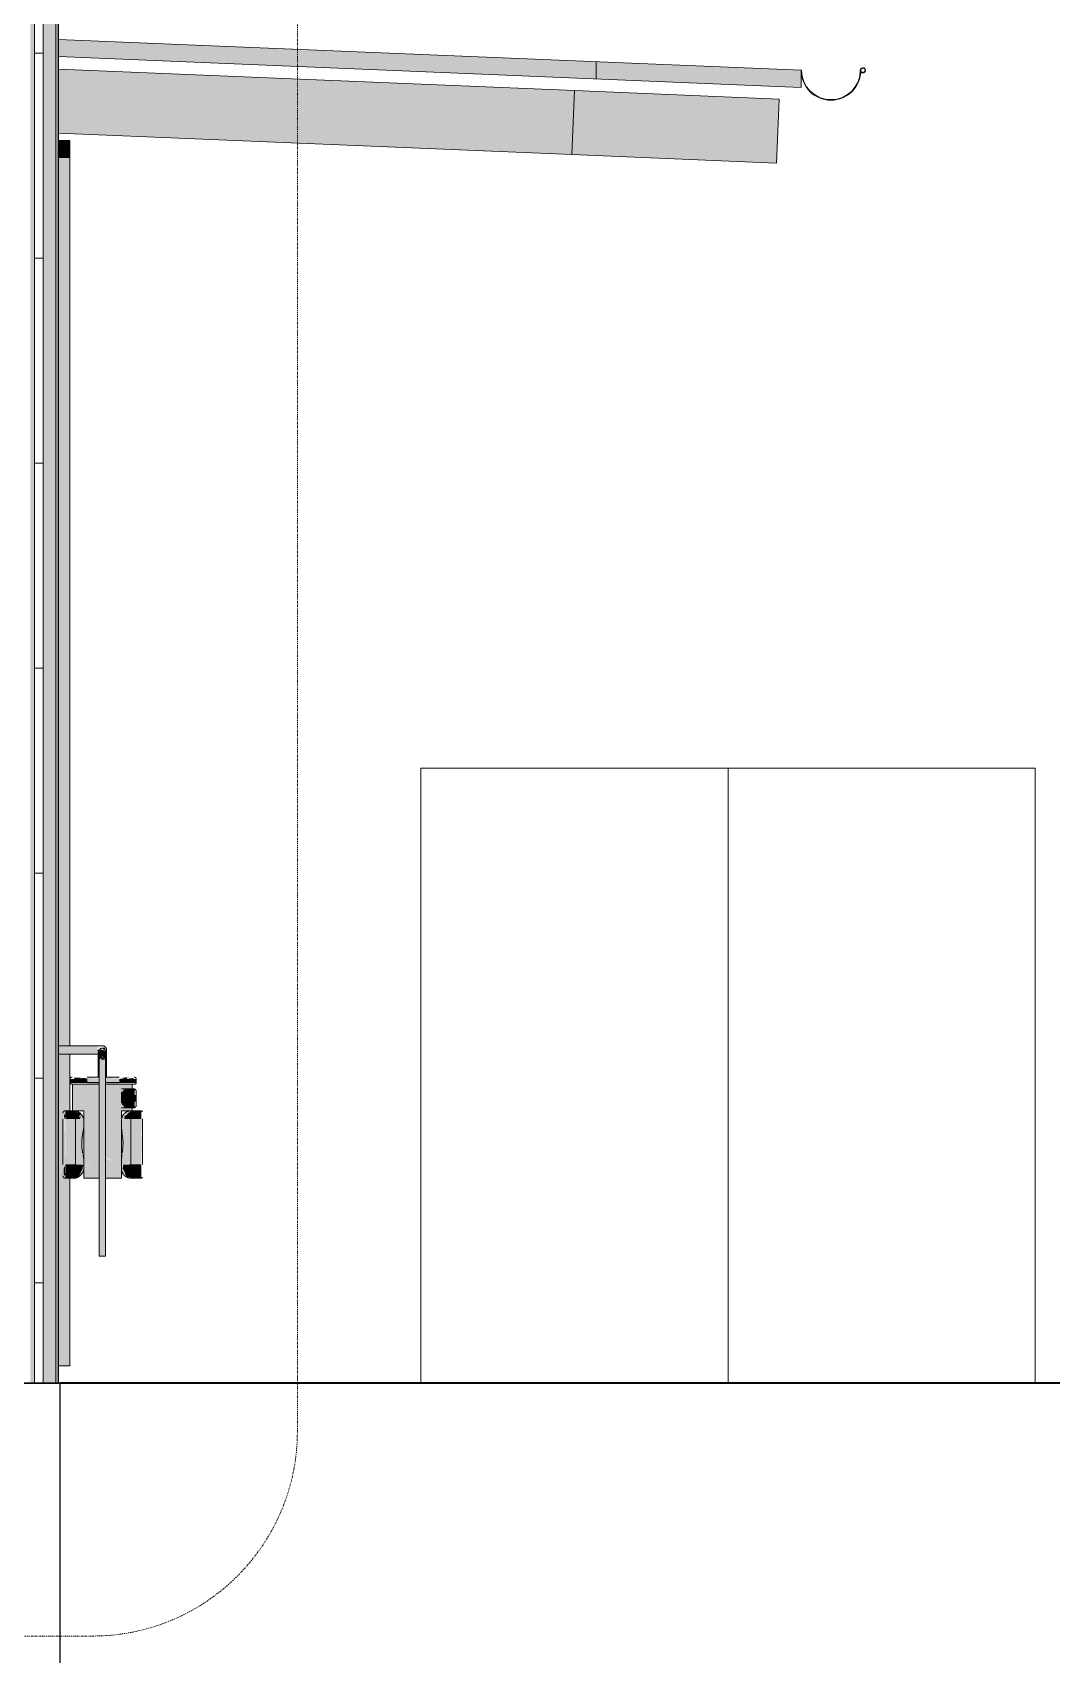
# Model space of a CAD drawing. Header units: inches. Extents: x -55396 to -733, y -290 to 853.
# Drawn here: x -18856 to -18736.6, y -31.8 to 158.2 of the extents above; entities that cross this region are included whole.
import ezdxf

# ---------------------------------------------------------------- set-up
doc = ezdxf.new("R2010")
doc.units = ezdxf.units.IN
doc.header["$MEASUREMENT"] = 0
for name, pattern in [('Dash Dot 3_16_', [0.3125, 0.1875, -0.0625, 0, -0.0625]), ('Grid Line 1_2_', [0.875, 0.5, -0.125, 0.125, -0.125]), ('Grid Line 1_2__2_', [0.875, 0.5, -0.125, 0.125, -0.125])]:
    doc.linetypes.add(name, pattern=pattern)
for name, color, linetype, lineweight in [('A-ANNO-SYMB', 150, 'Continuous', 9), ('A-FLOR-LEVL', 51, 'Continuous', 9), ('A-GLAZ-CWMG', 51, 'Continuous', 9), ('A-ROOF', 132, 'Continuous', 9), ('A-ROOF-OTLN', 132, 'Continuous', 9), ('A-WALL', 113, 'Continuous', 9), ('A-WALL-PATT', 111, 'Continuous', 25), ('C-TOPO', 7, 'Continuous', 9), ('E-ELEC-EQPM', 71, 'Continuous', 9), ('L-SITE-WALL', 31, 'Continuous', 9), ('P-SANR-FIXT', 6, 'Continuous', 9), ('S-BEAM', 12, 'Continuous', 9)]:
    doc.layers.add(name, color=color, linetype=linetype, lineweight=lineweight)

# ---------------------------------------------------------------- blocks, each defined once
blk = doc.blocks.new('Locker Rooms and Restrooms_rvt-2-Section 7')
at = {"layer": 'A-FLOR-LEVL', "linetype": 'Grid Line 1_2__2_'}
blk.add_line((20361.6, 0), (23227.37, 0), dxfattribs=at)
blk = doc.blocks.new('Struct_Xcel_Sports Complex_rvt-2-Section 7')
at = {"layer": 'L-SITE-WALL', "color": 130, "lineweight": 25}
for p, q in [((22798.8, 0), (22790.8, 0)), ((22798.8, -36), (22798.8, 0))]:
    blk.add_line(p, q, dxfattribs=at)
blk = doc.blocks.new('Transformer-Dry-Type-Siemens - 6x6x6-1004770-Section 7')
at = {"layer": 'E-ELEC-EQPM'}
for p, q in [((22913.05, 72), (22877.05, 72)), ((22913.05, 72), (22877.05, 72)), ((22913.05, 0), (22913.05, 72)), ((22913.05, 0), (22913.05, 72))]:
    blk.add_line(p, q, dxfattribs=at)
blk = doc.blocks.new('Transformer-Dry-Type-Siemens - 6x3x6-1005805-Section 7')
at = {"layer": 'E-ELEC-EQPM'}
for p, q in [((22841.05, 72), (22841.05, 0)), ((22877.05, 72), (22841.05, 72)), ((22877.05, 72), (22841.05, 72)), ((22841.05, 72), (22841.05, 0)), ((22877.05, 0), (22877.05, 72)), ((22877.05, 0), (22877.05, 72))]:
    blk.add_line(p, q, dxfattribs=at)
blk = doc.blocks.new('Dimension Lumber - 5_5 x 7_5 Glulam-1166127-Section 7')
at = {"layer": 'S-BEAM'}
blk.add_hatch(color=256, dxfattribs=at).paths.add_polyline_path([(22882.73, 142.86), (22883.04, 150.35), (22859.05, 151.35), (22858.74, 143.86), (22879.06, 143.01)], flags=0)
for p, q in [((22859.05, 151.35), (22883.04, 150.35)), ((22883.04, 150.35), (22882.73, 142.86)), ((22882.73, 142.86), (22858.74, 143.86))]:
    blk.add_line(p, q, dxfattribs=at)
blk = doc.blocks.new('Dimension Lumber - 5_5 x 7_5 Glulam-1170176-Section 7')
at = {"layer": 'S-BEAM'}
blk.add_hatch(color=256, dxfattribs=at).paths.add_polyline_path([(22858.74, 143.86), (22859.05, 151.35), (22798.62, 153.87), (22798.62, 146.36), (22801.6, 146.24)], flags=0)
for p, q in [((22798.62, 153.87), (22859.05, 151.35)), ((22859.05, 151.35), (22858.74, 143.86)), ((22858.74, 143.86), (22798.62, 146.36))]:
    blk.add_line(p, q, dxfattribs=at)
blk = doc.blocks.new('Rectangular Mullion - Exterior 2_ x 4_5_-1354578-Section 7')
at = {"layer": 'A-GLAZ-CWMG'}
blk.add_hatch(color=256, dxfattribs=at).paths.add_polyline_path([(22799.93, 143.5), (22799.93, 145.5), (22798.62, 145.5), (22798.62, 143.5)], flags=0)
for p, q in [((22799.93, 145.5), (22798.62, 145.5)), ((22799.93, 143.5), (22799.93, 145.5)), ((22798.62, 143.5), (22799.93, 143.5))]:
    blk.add_line(p, q, dxfattribs=at)
blk = doc.blocks.new('Rectangular Mullion - Exterior 2_ x 4_5_-1142379-Section 7')
at = {"layer": 'A-GLAZ-CWMG'}
h = blk.add_hatch(color=256, dxfattribs=at)
h.paths.add_polyline_path([(22799.27, 30.94), (22799.4, 30.94), (22799.33, 31.06), (22799.27, 30.94)], flags=0)
h.paths.add_polyline_path([(22799.93, 2), (22799.93, 24), (22799.4, 24.04), (22799.4, 24.35), (22799.25, 24.38), (22799.24, 24.64), (22799.24, 24.95), (22799.27, 25.38), (22799.25, 25.59), (22799.13, 25.6), (22799.21, 30.94), (22799.27, 30.94), (22799.28, 31.41), (22799.33, 31.48), (22799.4, 31.5), (22799.4, 31.88), (22799.93, 31.88), (22799.93, 38.5), (22798.62, 38.5), (22798.62, 2)], flags=0)
h.paths.add_polyline_path([(22798.62, 39.5), (22799.93, 39.5), (22799.93, 97), (22798.62, 97), (22798.62, 47.13)], flags=0)
for p, q in [((22799.93, 97), (22799.93, 39.48)), ((22799.93, 38.52), (22799.93, 31.85)), ((22799.93, 24), (22799.93, 2)), ((22799.93, 2), (22798.62, 2))]:
    blk.add_line(p, q, dxfattribs=at)
blk = doc.blocks.new('Rectangular Mullion - Exterior 2_ x 4_5_-1142380-Section 7')
at = {"layer": 'A-GLAZ-CWMG'}
blk.add_hatch(color=256, dxfattribs=at).paths.add_polyline_path([(22799.93, 97), (22799.93, 143.5), (22798.62, 143.5), (22798.62, 97)], flags=0)
for p, q in [((22798.62, 143.5), (22799.93, 143.5)), ((22799.93, 143.5), (22799.93, 97))]:
    blk.add_line(p, q, dxfattribs=at)
blk = doc.blocks.new('gas_meter-250_cfh_2214 - gas_meter-250_cfh_2214-1353211-Section 7')
at = {"layer": 'P-SANR-FIXT'}
for points in [[(22801.6, 38.5), (22803.13, 38.58), (22803.13, 39.5), (22798.62, 39.43), (22798.62, 38.5)], [(22803.26, 35.86), (22803.37, 35.86), (22803.31, 38.25), (22803.24, 38.25), (22803.24, 35.86)], [(22803.38, 38.65), (22803.39, 38.67), (22803.48, 38.94), (22803.39, 38.79), (22803.38, 38.67)], [(22804.12, 35.86), (22804.24, 35.86), (22804.17, 38.25), (22804.08, 38.24), (22804.12, 36.5)], [(22803.74, 14.86), (22803.74, 37.86), (22803.37, 37.86), (22803.42, 14.86), (22803.64, 14.86)], [(22803.74, 14.86), (22804.12, 14.86), (22804.07, 37.86), (22803.74, 37.86), (22803.74, 17.84)], [(22801.45, 35.18), (22801.97, 35.18), (22801.97, 35.6), (22800.04, 35.6), (22800.04, 35.18), (22801.21, 35.18)], [(22801.97, 35.6), (22801.97, 35.66), (22801.54, 35.73), (22801.21, 35.68), (22801.17, 35.76), (22800.45, 35.76), (22800.39, 35.68), (22800.56, 35.6), (22801.6, 35.6)], [(22807.65, 35.18), (22807.65, 35.6), (22805.72, 35.6), (22805.72, 35.18), (22807.45, 35.18)], [(22807.49, 33.72), (22807.49, 34.47), (22806.35, 34.39), (22806.16, 34.22), (22806, 33.94), (22806, 33.72), (22806.44, 33.72)], [(22806.53, 35.11), (22806.72, 35.18), (22806.44, 35.13)], [(22806.44, 32.97), (22807.49, 32.97), (22807.49, 33.72), (22806, 33.72), (22806, 32.97)], [(22806.63, 32.22), (22807.49, 32.25), (22807.49, 32.97), (22806, 32.97), (22806.06, 32.6), (22806.32, 32.32), (22806.61, 32.22)], [(22807.72, 32.97), (22807.72, 33.72), (22807.49, 33.72), (22807.49, 32.97), (22807.62, 32.97)], [(22799.13, 25.58), (22799.33, 25.59), (22799.4, 25.6), (22799.33, 30.94), (22799.13, 30.92), (22799.13, 27.6)], [(22799.27, 30.94), (22799.4, 31.19), (22799.4, 31.41), (22799.31, 31.5), (22799.23, 31.23), (22799.27, 30.94)], [(22800.58, 30.94), (22800.58, 31.88), (22799.4, 31.85), (22799.4, 30.94)], [(22799.4, 25.6), (22800.58, 25.6), (22800.58, 30.94), (22799.4, 30.94), (22799.4, 27.6)], [(22806.37, 30.92), (22807.08, 30.94), (22807.08, 31.75), (22806.8, 31.66), (22806.65, 31.46), (22806.23, 31.14), (22806.44, 31.17), (22806.27, 31.06)], [(22808.31, 30.94), (22808.31, 31.88), (22807.08, 31.85), (22807.08, 30.94)], [(22807.08, 25.6), (22808.31, 25.6), (22808.31, 30.94), (22807.08, 30.94), (22807.08, 27.6)], [(22808.42, 25.59), (22808.34, 30.94), (22808.31, 30.94), (22808.39, 25.59), (22808.41, 25.59)], [(22799.27, 24.29), (22799.4, 24.35), (22799.33, 25.59), (22799.22, 25.1), (22799.21, 24.53)], [(22799.4, 24), (22800.58, 24.04), (22800.58, 25.6), (22799.4, 25.6), (22799.4, 24.04)], [(22800.58, 24.04), (22801, 24.25), (22801.24, 24.66), (22801.26, 24.81), (22801.39, 24.9), (22801.46, 25.29), (22801.45, 25.33), (22801.56, 25.41), (22801.46, 25.55), (22800.58, 25.6), (22800.58, 24.16)], [(22806.89, 24.11), (22807.08, 24.16), (22807.08, 25.6), (22806.19, 25.57), (22806.1, 25.06), (22806.29, 24.87), (22806.47, 24.3), (22806.7, 24.12)], [(22808.31, 24), (22808.31, 25.6), (22807.08, 25.6), (22807.08, 24)]]:
    blk.add_hatch(color=256, dxfattribs=at).paths.add_polyline_path(points, flags=0)
h = blk.add_hatch(color=256, dxfattribs=at)
h.paths.add_polyline_path([(22803.3, 38.51), (22803.21, 38.54), (22803.24, 38.51)], flags=0)
h.paths.add_polyline_path([(22803.23, 38.81), (22803.2, 39.13), (22803.13, 39)], flags=0)
h.paths.add_polyline_path([(22803.31, 38.59), (22803.26, 38.75), (22803.2, 38.75), (22803.19, 38.63), (22803.24, 38.61)], flags=0)
h.paths.add_polyline_path([(22803.38, 39.42), (22803.46, 39.5), (22803.21, 39.46)], flags=0)
h.paths.add_polyline_path([(22803.23, 39.19), (22803.27, 39.39), (22803.17, 39.28)], flags=0)
h = blk.add_hatch(color=256, dxfattribs=at)
h.paths.add_polyline_path([(22803.39, 38.25), (22803.42, 38.37), (22803.39, 38.28)], flags=0)
h.paths.add_polyline_path([(22803.24, 38.25), (22803.38, 38.61), (22803.31, 38.56), (22803.26, 38.33)], flags=0)
h.paths.add_polyline_path([(22803.62, 38.99), (22803.74, 39.13), (22803.69, 39.1), (22803.54, 38.99)], flags=0)
h.paths.add_polyline_path([(22803.46, 39), (22803.74, 39.22), (22803.48, 39.25), (22803.45, 39.09)], flags=0)
h = blk.add_hatch(color=256, dxfattribs=at)
h.paths.add_polyline_path([(22803.38, 37.86), (22803.48, 37.94), (22803.38, 37.86)], flags=0)
h.paths.add_polyline_path([(22803.65, 37.86), (22803.74, 37.86), (22803.74, 38.07), (22803.56, 37.86), (22803.64, 37.86)], flags=0)
h = blk.add_hatch(color=256, dxfattribs=at)
h.paths.add_polyline_path([(22803.74, 38.28), (22803.74, 39.05), (22803.47, 38.92), (22803.41, 38.54), (22803.43, 38.49), (22803.42, 37.9), (22803.64, 38.17)], flags=0)
h.paths.add_polyline_path([(22803.42, 37.86), (22803.74, 38.07), (22803.71, 38.24), (22803.48, 37.93)], flags=0)
h = blk.add_hatch(color=256, dxfattribs=at)
h.paths.add_polyline_path([(22804.24, 38.25), (22804.1, 38.53), (22804.17, 38.35), (22804.22, 38.27)], flags=0)
h.paths.add_polyline_path([(22803.74, 39.14), (22803.74, 39.05), (22803.78, 39.11)], flags=0)
h.paths.add_polyline_path([(22804.22, 38.82), (22804.02, 39.29), (22803.74, 39.29), (22803.82, 39.1), (22804.17, 38.88)], flags=0)
h = blk.add_hatch(color=256, dxfattribs=at)
h.paths.add_polyline_path([(22804.07, 37.86), (22803.74, 38.24), (22803.74, 38.07), (22804.01, 37.89)], flags=0)
h.paths.add_polyline_path([(22804.1, 37.86), (22804.05, 38.89), (22803.74, 39.05), (22803.74, 38.28), (22804.07, 37.9)], flags=0)
h = blk.add_hatch(color=256, dxfattribs=at)
h.paths.add_polyline_path([(22804.07, 37.86), (22804.07, 37.9), (22804.01, 37.93)], flags=0)
h.paths.add_polyline_path([(22804.07, 37.86), (22803.74, 38.07), (22803.75, 37.86), (22804.01, 37.86)], flags=0)
h = blk.add_hatch(color=256, dxfattribs=at)
h.paths.add_polyline_path([(22803.87, 38.11), (22803.82, 38.18), (22803.86, 38.13)], flags=0)
h.paths.add_polyline_path([(22804.06, 38.37), (22804.05, 38.53), (22804.05, 38.45), (22804.06, 38.4)], flags=0)
h.paths.add_polyline_path([(22804.1, 38.65), (22804.05, 38.99), (22804.04, 38.9), (22804.07, 38.79), (22804.1, 38.65)], flags=0)
h = blk.add_hatch(color=256, dxfattribs=at)
h.paths.add_polyline_path([(22801.99, 24), (22803.37, 24), (22803.37, 26.42), (22802.78, 26.15), (22801.53, 25.24), (22800.83, 24.16), (22801.24, 24.4), (22801.54, 24.93), (22801.56, 24.98), (22801.6, 24)], flags=0)
h.paths.add_polyline_path([(22800.58, 31.88), (22801.56, 31.88), (22801.56, 30.91), (22801.21, 31.51), (22800.68, 31.85)], flags=0)
h.paths.add_polyline_path([(22801.21, 31.22), (22801.01, 31.28), (22801.01, 31.16), (22801.1, 31.19)], flags=0)
h.paths.add_polyline_path([(22803.37, 29.27), (22803.37, 35), (22800.24, 35), (22800.26, 31.88), (22800.7, 31.79), (22801.1, 31.55), (22800.98, 31.55), (22801.1, 31.43), (22801.21, 31.05), (22801.21, 30.92), (22801.56, 30.88), (22801.62, 30.32), (22802.54, 29.64), (22802.9, 29.39), (22803.34, 29.28)], flags=0)
h = blk.add_hatch(color=256, dxfattribs=at)
h.paths.add_polyline_path([(22801.97, 35.6), (22803.37, 35.68), (22803.37, 35.82), (22801.97, 35.76), (22801.97, 35.66)], flags=0)
h.paths.add_polyline_path([(22804.12, 35.6), (22805.72, 35.66), (22805.72, 35.82), (22804.12, 35.74), (22804.12, 35.63)], flags=0)
h = blk.add_hatch(color=256, dxfattribs=at)
h.paths.add_polyline_path([(22803.37, 35.18), (22803.37, 35.6), (22801.97, 35.6), (22801.97, 35.18)], flags=0)
h.paths.add_polyline_path([(22805.72, 35.18), (22805.72, 35.6), (22804.12, 35.6), (22804.12, 35.18)], flags=0)
h = blk.add_hatch(color=256, dxfattribs=at)
h.paths.add_polyline_path([(22803.37, 35), (22803.37, 35.18), (22801.97, 35.12), (22801.97, 35)], flags=0)
h.paths.add_polyline_path([(22805.72, 35), (22805.72, 35.18), (22804.12, 35.1), (22804.12, 35)], flags=0)
h = blk.add_hatch(color=256, dxfattribs=at)
h.paths.add_polyline_path([(22806, 24), (22806, 24.94), (22806.27, 24.37), (22806.55, 24.14), (22807.08, 24), (22807.08, 24.16), (22806.7, 24.12), (22806.47, 24.3), (22806.32, 24.8), (22806.27, 24.89), (22805.21, 25.85), (22804.12, 26.36), (22804.12, 24), (22805.49, 24)], flags=0)
h.paths.add_polyline_path([(22807.08, 31.88), (22806.64, 31.78), (22806.23, 31.46), (22806.07, 31.16), (22806, 30.94), (22806, 31.88), (22806.96, 31.88)], flags=0)
h.paths.add_polyline_path([(22804.12, 29.27), (22804.6, 29.4), (22806, 30.46), (22806.07, 30.9), (22806.36, 30.93), (22806.27, 31.06), (22806.25, 31.15), (22806.28, 31.19), (22806.96, 31.71), (22807.08, 31.85), (22807.12, 31.88), (22807.24, 31.88), (22807.24, 32.22), (22806.43, 32.27), (22806.14, 32.49), (22806, 32.78), (22806.04, 34.1), (22806.49, 34.45), (22807.11, 34.47), (22807.24, 34.47), (22807.24, 35), (22804.12, 35), (22804.12, 29.32)], flags=0)
h = blk.add_hatch(color=256, dxfattribs=at)
h.paths.add_polyline_path([(22807.13, 35.6), (22807.45, 35.6), (22807.31, 35.71), (22806.93, 35.68), (22806.72, 35.6)], flags=0)
h.paths.add_polyline_path([(22806.35, 35.77), (22806.18, 35.83), (22805.98, 35.8)], flags=0)
h.paths.add_polyline_path([(22806.72, 35.6), (22806.6, 35.7), (22806.91, 35.76), (22806.44, 35.79), (22806.35, 35.77), (22806.26, 35.69), (22805.72, 35.6), (22806.44, 35.6)], flags=0)
h = blk.add_hatch(color=256, dxfattribs=at)
h.paths.add_polyline_path([(22801.21, 31.22), (22800.99, 31.19), (22801.01, 31.28), (22801.01, 31.36), (22801.12, 31.28)], flags=0)
h.paths.add_polyline_path([(22801.1, 30.93), (22801.21, 31.05), (22801.17, 31.28), (22801.1, 31.43), (22801.21, 31.44), (22800.98, 31.67), (22800.58, 31.75), (22800.58, 30.94), (22800.85, 30.94)], flags=0)
h = blk.add_hatch(color=256, dxfattribs=at)
h.paths.add_polyline_path([(22801.56, 25.53), (22801.48, 26.71), (22801.46, 27), (22801.55, 29.8), (22801.56, 30.1), (22801.56, 30.88), (22800.85, 30.94), (22800.58, 30.94), (22800.58, 25.6), (22801.46, 25.55)], flags=0)
h.paths.add_polyline_path([(22801.45, 26.91), (22801.33, 28.1), (22801.4, 28.95), (22801.44, 28.9), (22801.45, 26.92)], flags=0)
h = blk.add_hatch(color=256, dxfattribs=at)
h.paths.add_polyline_path([(22801.56, 27.83), (22803.37, 27.83), (22803.34, 29.28), (22802.83, 29.44), (22801.56, 30.37), (22801.56, 28.55)], flags=0)
h.paths.add_polyline_path([(22804.12, 27.83), (22806, 27.83), (22805.97, 30.43), (22805.14, 29.81), (22804.55, 29.39), (22804.12, 29.2), (22804.12, 28.23)], flags=0)
h.paths.add_polyline_path([(22806.16, 27.83), (22806.17, 27.84), (22806.16, 28.32)], flags=0)
h.paths.add_polyline_path([(22801.34, 27.83), (22801.42, 29.03), (22801.33, 28.07), (22801.33, 27.83)], flags=0)
h = blk.add_hatch(color=256, dxfattribs=at)
h.paths.add_polyline_path([(22806, 25.54), (22806.58, 25.59), (22807.08, 25.6), (22807.08, 30.94), (22806, 30.88), (22806, 26.21)], flags=0)
h.paths.add_polyline_path([(22806.08, 26.99), (22806.17, 28.35), (22806.15, 27.55), (22806.09, 27.03)], flags=0)
h = blk.add_hatch(color=256, dxfattribs=at)
h.paths.add_polyline_path([(22801.56, 26.21), (22801.48, 29.38), (22801.47, 28.9), (22801.55, 26.29)], flags=0)
h.paths.add_polyline_path([(22801.44, 26.93), (22801.36, 28.59), (22801.34, 27.83), (22801.39, 27.27)], flags=0)
h = blk.add_hatch(color=256, dxfattribs=at)
h.paths.add_polyline_path([(22806, 26.29), (22806.07, 27.6), (22806, 27)], flags=0)
h.paths.add_polyline_path([(22806.08, 26.99), (22806.13, 27.6), (22806.12, 28.86), (22806.08, 29.13), (22806.08, 27.6)], flags=0)
h = blk.add_hatch(color=256, dxfattribs=at)
h.paths.add_polyline_path([(22806.11, 25.11), (22806.07, 25.55), (22806, 25.57), (22806, 27.83), (22804.12, 27.83), (22804.12, 26.41), (22804.65, 26.2), (22806.1, 25.12)], flags=0)
h.paths.add_polyline_path([(22801.39, 25.29), (22801.6, 25.32), (22802.48, 25.96), (22803.13, 26.35), (22803.37, 26.43), (22803.37, 27.83), (22801.56, 27.83), (22801.56, 25.53), (22801.47, 25.53), (22801.56, 25.41), (22801.39, 25.29)], flags=0)
for p, q in [((22803.13, 39.5), (22798.62, 39.5)), ((22798.62, 38.5), (22803.13, 38.5)), ((22803.24, 38.25), (22803.24, 35.86)), ((22803.47, 39), (22803.25, 39)), ((22803.37, 38.11), (22803.37, 37.86)), ((22803.74, 38.09), (22803.74, 37.86)), ((22804.12, 37.86), (22804.12, 38.11)), ((22804.24, 35.86), (22804.24, 38.25)), ((22803.37, 37.86), (22803.37, 14.86)), ((22804.12, 14.86), (22804.12, 37.86)), ((22799.97, 35.6), (22799.97, 35.18)), ((22800.04, 35.18), (22799.97, 35.18)), ((22799.97, 35.18), (22801.97, 35.18)), ((22801.97, 35), (22800.13, 35)), ((22800.13, 35), (22800.19, 35)), ((22800.24, 35), (22800.24, 31.88)), ((22800.24, 35), (22801.97, 35)), ((22803.38, 35.83), (22801.97, 35.83)), ((22801.97, 35.18), (22803.38, 35.18)), ((22803.38, 35), (22801.97, 35)), ((22803.39, 35.86), (22803.24, 35.86)), ((22804.24, 35.86), (22804.09, 35.86)), ((22805.72, 35.83), (22804.1, 35.83)), ((22804.1, 35.18), (22805.72, 35.18)), ((22805.72, 35), (22804.1, 35)), ((22805.72, 35.18), (22807.72, 35.18)), ((22807.56, 35), (22805.72, 35)), ((22805.74, 35), (22807.24, 35)), ((22807.49, 34.47), (22806, 34.47)), ((22807.24, 34.47), (22807.24, 35)), ((22807.31, 35), (22807.56, 35)), ((22807.49, 33.72), (22807.49, 34.47)), ((22807.72, 35.18), (22807.65, 35.18)), ((22807.72, 35.18), (22807.72, 35.6)), ((22807.72, 34.24), (22807.72, 33.72)), ((22807.72, 33.72), (22807.72, 34.24)), ((22806, 33.72), (22806, 34.1)), ((22806, 32.97), (22806, 33.72)), ((22806, 32.78), (22806, 32.97)), ((22807.49, 32.97), (22807.49, 33.72)), ((22807.49, 32.22), (22807.49, 32.97)), ((22807.72, 33.72), (22807.72, 32.97)), ((22807.72, 32.97), (22807.72, 32.45)), ((22807.72, 32.45), (22807.72, 32.97)), ((22799.13, 30.92), (22799.13, 25.58)), ((22800.58, 31.88), (22799.4, 31.88)), ((22800.58, 30.94), (22800.58, 31.88)), ((22800.58, 31.88), (22801.56, 31.88)), ((22800.58, 25.6), (22800.58, 30.94)), ((22801.56, 31.88), (22801.56, 30.9)), ((22801.56, 30.9), (22801.56, 30.9)), ((22801.56, 30.89), (22801.56, 30.88)), ((22801.56, 30.88), (22801.56, 29.87)), ((22806, 32.22), (22807.49, 32.22)), ((22806, 30.94), (22806, 31.88)), ((22806, 31.88), (22807.08, 31.88)), ((22806, 30.88), (22806, 30.94)), ((22806, 29.8), (22806, 30.88)), ((22808.31, 31.88), (22807.08, 31.88)), ((22807.08, 31.88), (22807.08, 30.94)), ((22807.08, 30.94), (22807.08, 25.6)), ((22807.24, 31.87), (22807.24, 32.22)), ((22808.43, 25.59), (22808.43, 30.93)), ((22801.56, 29.87), (22801.56, 27.83)), ((22806, 27.83), (22806, 29.8)), ((22801.56, 27.83), (22801.56, 26.21)), ((22806, 26.29), (22806, 27.83)), ((22800.58, 24), (22800.58, 25.6)), ((22801.56, 26.21), (22801.56, 25.53)), ((22801.56, 25.53), (22801.56, 24.98)), ((22801.56, 24.98), (22801.56, 24)), ((22806, 25.54), (22806, 26.29)), ((22806, 24.94), (22806, 25.54)), ((22806, 24), (22806, 24.94)), ((22807.08, 25.6), (22807.08, 24)), ((22799.4, 24), (22800.58, 24)), ((22800.77, 24.08), (22800.81, 24.08)), ((22803.39, 24), (22801.56, 24)), ((22806, 24), (22804.11, 24)), ((22806.67, 24.08), (22806.81, 24.08)), ((22807.08, 24), (22808.31, 24)), ((22803.74, 14.86), (22803.37, 14.86)), ((22804.12, 14.86), (22803.74, 14.86))]:
    blk.add_line(p, q, dxfattribs=at)
at = {"layer": 'P-SANR-FIXT', "flags": 128}
for points in [[(22803.13, 39.5), (22803.15, 39.5), (22803.18, 39.5), (22803.2, 39.5), (22803.23, 39.5), (22803.25, 39.5), (22803.27, 39.5), (22803.3, 39.5), (22803.32, 39.5), (22803.34, 39.5), (22803.37, 39.5), (22803.39, 39.5), (22803.41, 39.5), (22803.43, 39.5), (22803.45, 39.5), (22803.47, 39.5), (22803.49, 39.5), (22803.51, 39.5), (22803.53, 39.5), (22803.55, 39.5), (22803.57, 39.5), (22803.58, 39.5), (22803.6, 39.5), (22803.62, 39.5), (22803.63, 39.5), (22803.64, 39.5), (22803.66, 39.5), (22803.67, 39.5), (22803.68, 39.5), (22803.69, 39.5), (22803.7, 39.5), (22803.71, 39.5), (22803.71, 39.5), (22803.72, 39.5), (22803.73, 39.5), (22803.73, 39.5), (22803.74, 39.5), (22803.74, 39.5), (22803.74, 39.5), (22803.74, 39.5)], [(22803.28, 38.5), (22803.26, 38.5), (22803.23, 38.5), (22803.21, 38.5), (22803.18, 38.5), (22803.16, 38.5), (22803.14, 38.5), (22803.13, 38.5)], [(22803.24, 39), (22803.24, 39), (22803.24, 39), (22803.24, 38.99), (22803.24, 38.99), (22803.24, 38.99), (22803.24, 38.98), (22803.24, 38.97), (22803.24, 38.96), (22803.24, 38.95), (22803.24, 38.94), (22803.24, 38.93), (22803.24, 38.92), (22803.24, 38.9), (22803.24, 38.89), (22803.24, 38.87), (22803.24, 38.85), (22803.24, 38.83), (22803.24, 38.81), (22803.24, 38.79), (22803.24, 38.77), (22803.24, 38.75), (22803.24, 38.73), (22803.24, 38.7), (22803.24, 38.68), (22803.24, 38.66), (22803.24, 38.63), (22803.24, 38.6), (22803.24, 38.58), (22803.24, 38.55), (22803.24, 38.52), (22803.24, 38.49), (22803.24, 38.47), (22803.24, 38.44), (22803.24, 38.41), (22803.24, 38.38), (22803.24, 38.35), (22803.24, 38.32), (22803.24, 38.29), (22803.24, 38.26), (22803.24, 38.25)], [(22803.37, 38.86), (22803.37, 38.87), (22803.37, 38.89), (22803.37, 38.9), (22803.37, 38.91), (22803.37, 38.93), (22803.38, 38.94), (22803.38, 38.96), (22803.38, 38.97), (22803.39, 38.99), (22803.39, 39), (22803.4, 39.01), (22803.41, 39.03), (22803.41, 39.04), (22803.42, 39.05), (22803.43, 39.07), (22803.44, 39.08), (22803.45, 39.09), (22803.46, 39.1), (22803.47, 39.11), (22803.48, 39.12), (22803.49, 39.13), (22803.5, 39.14), (22803.51, 39.15), (22803.53, 39.16), (22803.54, 39.17), (22803.55, 39.18), (22803.56, 39.19), (22803.58, 39.19), (22803.59, 39.2), (22803.6, 39.2), (22803.62, 39.21), (22803.63, 39.21), (22803.65, 39.22), (22803.66, 39.22), (22803.68, 39.22), (22803.69, 39.23), (22803.71, 39.23), (22803.72, 39.23), (22803.74, 39.23), (22803.74, 39.23)], [(22803.37, 38.11), (22803.37, 38.14), (22803.37, 38.17), (22803.37, 38.2), (22803.37, 38.22), (22803.37, 38.25), (22803.37, 38.28), (22803.37, 38.31), (22803.37, 38.34), (22803.37, 38.37), (22803.37, 38.4), (22803.37, 38.42), (22803.37, 38.45), (22803.37, 38.48), (22803.37, 38.5), (22803.37, 38.53), (22803.37, 38.55), (22803.37, 38.58), (22803.37, 38.6), (22803.37, 38.62), (22803.37, 38.64), (22803.37, 38.66), (22803.37, 38.68), (22803.37, 38.7), (22803.37, 38.72), (22803.37, 38.74), (22803.37, 38.75), (22803.37, 38.77), (22803.37, 38.78), (22803.37, 38.79), (22803.37, 38.8), (22803.37, 38.81), (22803.37, 38.82), (22803.37, 38.83), (22803.37, 38.84), (22803.37, 38.84), (22803.37, 38.85), (22803.37, 38.85), (22803.37, 38.85), (22803.37, 38.86)], [(22803.37, 38.86), (22803.37, 38.85), (22803.37, 38.85), (22803.37, 38.85), (22803.37, 38.84), (22803.37, 38.84), (22803.37, 38.83), (22803.37, 38.82), (22803.37, 38.8), (22803.37, 38.79), (22803.37, 38.78), (22803.37, 38.76), (22803.37, 38.74), (22803.37, 38.72), (22803.37, 38.7), (22803.37, 38.68), (22803.37, 38.66), (22803.37, 38.63), (22803.37, 38.61), (22803.37, 38.58), (22803.37, 38.55), (22803.37, 38.52), (22803.37, 38.49), (22803.37, 38.46), (22803.37, 38.43), (22803.37, 38.4), (22803.37, 38.36), (22803.37, 38.33), (22803.37, 38.29), (22803.37, 38.25), (22803.37, 38.22), (22803.37, 38.18), (22803.37, 38.14), (22803.37, 38.1), (22803.37, 38.06), (22803.37, 38.03), (22803.37, 37.99), (22803.37, 37.95), (22803.37, 37.91), (22803.37, 37.87), (22803.37, 37.86)], [(22803.74, 39.5), (22803.76, 39.5), (22803.78, 39.5), (22803.8, 39.5), (22803.82, 39.49), (22803.84, 39.49), (22803.86, 39.49), (22803.88, 39.48), (22803.9, 39.47), (22803.92, 39.47), (22803.94, 39.46), (22803.95, 39.45), (22803.97, 39.44), (22803.99, 39.43), (22804.01, 39.42), (22804.02, 39.41), (22804.04, 39.4), (22804.05, 39.39), (22804.07, 39.38), (22804.08, 39.36), (22804.1, 39.35), (22804.11, 39.33), (22804.13, 39.32), (22804.14, 39.3), (22804.15, 39.29), (22804.16, 39.27), (22804.17, 39.25), (22804.18, 39.24), (22804.19, 39.22), (22804.2, 39.2), (22804.21, 39.18), (22804.21, 39.16), (22804.22, 39.14), (22804.22, 39.12), (22804.23, 39.1), (22804.23, 39.08), (22804.24, 39.07), (22804.24, 39.05), (22804.24, 39.03), (22804.24, 39.01), (22804.24, 38.99), (22804.24, 38.97), (22804.24, 38.95), (22804.23, 38.93), (22804.23, 38.91), (22804.23, 38.89), (22804.22, 38.87)], [(22803.74, 39.23), (22803.76, 39.23), (22803.77, 39.23), (22803.79, 39.23), (22803.8, 39.23), (22803.81, 39.22), (22803.83, 39.22), (22803.84, 39.22), (22803.86, 39.21), (22803.87, 39.21), (22803.89, 39.2), (22803.9, 39.19), (22803.91, 39.19), (22803.93, 39.18), (22803.94, 39.17), (22803.95, 39.16), (22803.96, 39.16), (22803.98, 39.15), (22803.99, 39.14), (22804, 39.13), (22804.01, 39.12), (22804.02, 39.11), (22804.03, 39.09), (22804.04, 39.08), (22804.05, 39.07), (22804.06, 39.06), (22804.06, 39.05), (22804.07, 39.03), (22804.08, 39.02), (22804.08, 39.01), (22804.09, 38.99), (22804.09, 38.98), (22804.1, 38.96), (22804.1, 38.95), (22804.11, 38.93), (22804.11, 38.92), (22804.11, 38.9), (22804.11, 38.89), (22804.11, 38.87), (22804.12, 38.86), (22804.12, 38.86)], [(22804.12, 38.86), (22804.12, 38.85), (22804.12, 38.85), (22804.12, 38.85), (22804.12, 38.85), (22804.12, 38.84), (22804.12, 38.83), (22804.12, 38.83), (22804.12, 38.82), (22804.12, 38.81), (22804.12, 38.8), (22804.12, 38.78), (22804.12, 38.77), (22804.12, 38.76), (22804.12, 38.74), (22804.12, 38.72), (22804.12, 38.71), (22804.12, 38.69), (22804.12, 38.67), (22804.12, 38.65), (22804.12, 38.63), (22804.12, 38.61), (22804.12, 38.58), (22804.12, 38.56), (22804.12, 38.54), (22804.12, 38.51), (22804.12, 38.48), (22804.12, 38.46), (22804.12, 38.43), (22804.12, 38.4), (22804.12, 38.38), (22804.12, 38.35), (22804.12, 38.32), (22804.12, 38.29), (22804.12, 38.26), (22804.12, 38.23), (22804.12, 38.2), (22804.12, 38.17), (22804.12, 38.14), (22804.12, 38.11), (22804.12, 38.11)], [(22804.12, 37.86), (22804.12, 37.9), (22804.12, 37.94), (22804.12, 37.97), (22804.12, 38.01), (22804.12, 38.05), (22804.12, 38.09), (22804.12, 38.13), (22804.12, 38.17), (22804.12, 38.21), (22804.12, 38.24), (22804.12, 38.28), (22804.12, 38.32), (22804.12, 38.35), (22804.12, 38.39), (22804.12, 38.42), (22804.12, 38.45), (22804.12, 38.48), (22804.12, 38.51), (22804.12, 38.54), (22804.12, 38.57), (22804.12, 38.6), (22804.12, 38.63), (22804.12, 38.65), (22804.12, 38.67), (22804.12, 38.7), (22804.12, 38.72), (22804.12, 38.74), (22804.12, 38.76), (22804.12, 38.77), (22804.12, 38.79), (22804.12, 38.8), (22804.12, 38.81), (22804.12, 38.82), (22804.12, 38.83), (22804.12, 38.84), (22804.12, 38.85), (22804.12, 38.85), (22804.12, 38.85), (22804.12, 38.86)], [(22804.2, 38.81), (22804.19, 38.79), (22804.19, 38.77), (22804.18, 38.76), (22804.17, 38.74)], [(22804.24, 38.25), (22804.24, 38.28), (22804.24, 38.31), (22804.24, 38.34), (22804.24, 38.37), (22804.24, 38.4), (22804.24, 38.43), (22804.24, 38.46), (22804.24, 38.49), (22804.24, 38.51), (22804.24, 38.54), (22804.24, 38.57), (22804.24, 38.6), (22804.24, 38.62), (22804.24, 38.65), (22804.24, 38.67), (22804.24, 38.7), (22804.24, 38.72), (22804.24, 38.74), (22804.24, 38.77), (22804.24, 38.79), (22804.24, 38.81), (22804.24, 38.83), (22804.24, 38.85), (22804.24, 38.86), (22804.24, 38.88), (22804.24, 38.9), (22804.24, 38.91), (22804.24, 38.93), (22804.24, 38.94), (22804.24, 38.95), (22804.24, 38.96), (22804.24, 38.97), (22804.24, 38.98), (22804.24, 38.98), (22804.24, 38.99), (22804.24, 38.99), (22804.24, 39), (22804.24, 39), (22804.24, 39)], [(22799.97, 35.6), (22799.97, 35.61), (22799.97, 35.62), (22799.97, 35.63), (22799.97, 35.64), (22799.97, 35.64), (22799.98, 35.65), (22799.98, 35.66), (22799.98, 35.67), (22799.98, 35.68), (22799.99, 35.69), (22799.99, 35.7), (22800, 35.71), (22800, 35.71), (22800.01, 35.72), (22800.01, 35.73), (22800.02, 35.74), (22800.02, 35.74), (22800.03, 35.75), (22800.03, 35.76), (22800.04, 35.77), (22800.05, 35.77), (22800.05, 35.78), (22800.06, 35.78), (22800.07, 35.79), (22800.08, 35.79), (22800.08, 35.8), (22800.09, 35.8), (22800.1, 35.81), (22800.11, 35.81), (22800.12, 35.82), (22800.13, 35.82), (22800.14, 35.82), (22800.14, 35.82), (22800.15, 35.83), (22800.16, 35.83), (22800.17, 35.83), (22800.18, 35.83), (22800.19, 35.83), (22800.2, 35.83), (22800.2, 35.83)], [(22800.13, 35), (22800.12, 35), (22800.11, 35.01), (22800.1, 35.01), (22800.09, 35.02), (22800.09, 35.02), (22800.08, 35.02), (22800.07, 35.03), (22800.06, 35.04), (22800.05, 35.04), (22800.05, 35.05), (22800.04, 35.05), (22800.03, 35.06), (22800.03, 35.07), (22800.02, 35.08), (22800.01, 35.08), (22800.01, 35.09), (22800, 35.1), (22800, 35.11), (22799.99, 35.12), (22799.99, 35.12), (22799.98, 35.13), (22799.98, 35.14), (22799.98, 35.15), (22799.97, 35.16), (22799.97, 35.17), (22799.97, 35.18), (22799.97, 35.18)], [(22807.49, 35.83), (22807.5, 35.83), (22807.51, 35.83), (22807.52, 35.83), (22807.52, 35.83), (22807.53, 35.83), (22807.54, 35.82), (22807.55, 35.82), (22807.56, 35.82), (22807.57, 35.82), (22807.58, 35.81), (22807.59, 35.81), (22807.59, 35.81), (22807.6, 35.8), (22807.61, 35.8), (22807.62, 35.79), (22807.63, 35.79), (22807.63, 35.78), (22807.64, 35.77), (22807.65, 35.77), (22807.65, 35.76), (22807.66, 35.75), (22807.67, 35.75), (22807.67, 35.74), (22807.68, 35.73), (22807.68, 35.72), (22807.69, 35.72), (22807.69, 35.71), (22807.7, 35.7), (22807.7, 35.69), (22807.7, 35.68), (22807.71, 35.67), (22807.71, 35.67), (22807.71, 35.66), (22807.71, 35.65), (22807.72, 35.64), (22807.72, 35.63), (22807.72, 35.62), (22807.72, 35.61), (22807.72, 35.6), (22807.72, 35.6)], [(22807.49, 34.47), (22807.52, 34.45), (22807.55, 34.43), (22807.58, 34.4), (22807.6, 34.38), (22807.63, 34.35), (22807.65, 34.33), (22807.68, 34.3), (22807.7, 34.27), (22807.72, 34.24)], [(22807.72, 35.18), (22807.72, 35.17), (22807.72, 35.16), (22807.71, 35.15), (22807.71, 35.14), (22807.71, 35.13), (22807.7, 35.13), (22807.7, 35.12), (22807.69, 35.11), (22807.69, 35.1), (22807.68, 35.09), (22807.68, 35.08), (22807.67, 35.08), (22807.66, 35.07), (22807.66, 35.06), (22807.65, 35.06), (22807.64, 35.05), (22807.64, 35.04), (22807.63, 35.04), (22807.62, 35.03), (22807.61, 35.03), (22807.61, 35.02), (22807.6, 35.02), (22807.59, 35.01), (22807.58, 35.01), (22807.57, 35), (22807.56, 35), (22807.56, 35)], [(22807.72, 32.45), (22807.7, 32.42), (22807.68, 32.39), (22807.65, 32.36), (22807.63, 32.34), (22807.6, 32.31), (22807.58, 32.29), (22807.55, 32.26), (22807.52, 32.24), (22807.49, 32.22)], [(22799.13, 31.61), (22799.13, 31.62), (22799.13, 31.63), (22799.13, 31.64), (22799.14, 31.65), (22799.14, 31.66), (22799.14, 31.67), (22799.14, 31.68), (22799.15, 31.69), (22799.15, 31.7), (22799.15, 31.71), (22799.16, 31.72), (22799.16, 31.73), (22799.17, 31.74), (22799.17, 31.75), (22799.18, 31.76), (22799.19, 31.77), (22799.19, 31.78), (22799.2, 31.79), (22799.21, 31.79), (22799.21, 31.8), (22799.22, 31.81), (22799.23, 31.82), (22799.24, 31.82), (22799.25, 31.83), (22799.26, 31.84), (22799.27, 31.84), (22799.28, 31.85), (22799.29, 31.85), (22799.29, 31.86), (22799.3, 31.86), (22799.32, 31.86), (22799.33, 31.87), (22799.34, 31.87), (22799.35, 31.87), (22799.36, 31.87), (22799.37, 31.88), (22799.38, 31.88), (22799.39, 31.88), (22799.4, 31.88)], [(22808.31, 31.88), (22808.32, 31.88), (22808.32, 31.88), (22808.32, 31.88), (22808.33, 31.88), (22808.33, 31.88), (22808.34, 31.88), (22808.34, 31.87), (22808.35, 31.87), (22808.35, 31.87), (22808.36, 31.87), (22808.36, 31.87), (22808.37, 31.87), (22808.37, 31.86), (22808.37, 31.86), (22808.38, 31.86), (22808.38, 31.86), (22808.38, 31.85), (22808.39, 31.85), (22808.39, 31.85), (22808.4, 31.84), (22808.4, 31.84), (22808.4, 31.84), (22808.4, 31.83), (22808.41, 31.83), (22808.41, 31.82), (22808.41, 31.82), (22808.41, 31.82), (22808.42, 31.81), (22808.42, 31.81), (22808.42, 31.8), (22808.42, 31.8), (22808.42, 31.79), (22808.42, 31.79), (22808.43, 31.79), (22808.43, 31.78), (22808.43, 31.78), (22808.43, 31.77), (22808.43, 31.77), (22808.43, 31.76), (22808.43, 31.76)], [(22799.4, 24), (22799.39, 24), (22799.38, 24), (22799.37, 24), (22799.36, 24), (22799.35, 24.01), (22799.34, 24.01), (22799.33, 24.01), (22799.32, 24.01), (22799.31, 24.02), (22799.3, 24.02), (22799.29, 24.03), (22799.28, 24.03), (22799.27, 24.04), (22799.26, 24.04), (22799.25, 24.05), (22799.24, 24.05), (22799.23, 24.06), (22799.22, 24.07), (22799.22, 24.07), (22799.21, 24.08), (22799.2, 24.09), (22799.19, 24.1), (22799.19, 24.11), (22799.18, 24.12), (22799.17, 24.12), (22799.17, 24.13), (22799.16, 24.14), (22799.16, 24.15), (22799.15, 24.16), (22799.15, 24.17), (22799.15, 24.18), (22799.14, 24.19), (22799.14, 24.2), (22799.14, 24.21), (22799.14, 24.23), (22799.13, 24.24), (22799.13, 24.25), (22799.13, 24.26), (22799.13, 24.27), (22799.13, 24.27)], [(22808.43, 24.12), (22808.43, 24.11), (22808.43, 24.11), (22808.43, 24.1), (22808.43, 24.1), (22808.43, 24.09), (22808.42, 24.09), (22808.42, 24.09), (22808.42, 24.08), (22808.42, 24.08), (22808.42, 24.07), (22808.42, 24.07), (22808.42, 24.06), (22808.41, 24.06), (22808.41, 24.06), (22808.41, 24.05), (22808.41, 24.05), (22808.4, 24.04), (22808.4, 24.04), (22808.4, 24.04), (22808.39, 24.03), (22808.39, 24.03), (22808.39, 24.03), (22808.38, 24.02), (22808.38, 24.02), (22808.37, 24.02), (22808.37, 24.02), (22808.37, 24.01), (22808.36, 24.01), (22808.36, 24.01), (22808.35, 24.01), (22808.35, 24.01), (22808.34, 24), (22808.34, 24), (22808.34, 24), (22808.33, 24), (22808.33, 24), (22808.32, 24), (22808.32, 24), (22808.31, 24)]]:
    blk.add_lwpolyline(points, dxfattribs=at)
at = {"layer": 'P-SANR-FIXT'}
for points, knots in [([(22801.56, 30.9), (22801.54, 30.96), (22801.51, 31.06), (22801.46, 31.17), (22801.41, 31.27), (22801.34, 31.37), (22801.27, 31.46), (22801.2, 31.53), (22801.13, 31.6), (22801.06, 31.65), (22801.01, 31.69), (22800.98, 31.71), (22800.94, 31.73), (22800.88, 31.77), (22800.8, 31.8), (22800.7, 31.85), (22800.63, 31.87), (22800.58, 31.88)], [0, 0, 0, 0, 0.1, 0.15, 0.2, 0.3, 0.35, 0.4, 0.475, 0.55, 0.5875, 0.60625, 0.625, 0.7, 0.775, 0.85, 1, 1, 1, 1]), ([(22801.39, 31.3), (22801.38, 31.3), (22801.37, 31.32), (22801.35, 31.35), (22801.33, 31.38), (22801.31, 31.41), (22801.29, 31.43), (22801.27, 31.45), (22801.24, 31.48), (22801.21, 31.51), (22801.2, 31.53), (22801.19, 31.54)], [0.1823297, 0.1823297, 0.1823297, 0.1823297, 0.1875, 0.21875, 0.234375, 0.25, 0.265625, 0.28125, 0.3125, 0.34375, 0.375, 0.375, 0.375, 0.375]), ([(22801.19, 31.54), (22801.2, 31.53), (22801.21, 31.51), (22801.24, 31.48), (22801.27, 31.45), (22801.29, 31.43), (22801.3, 31.41), (22801.31, 31.41)], [0.625, 0.625, 0.625, 0.625, 0.65625, 0.6875, 0.71875, 0.734375, 0.75, 0.75, 0.75, 0.75]), ([(22801.56, 30.9), (22801.54, 30.96), (22801.52, 31.03), (22801.48, 31.13), (22801.46, 31.17), (22801.45, 31.19)], [0, 0, 0, 0, 0.0625, 0.09375, 0.125, 0.125, 0.125, 0.125]), ([(22807.08, 31.88), (22807.04, 31.88), (22806.99, 31.88), (22806.9, 31.86), (22806.85, 31.85), (22806.81, 31.84), (22806.77, 31.83), (22806.73, 31.82), (22806.69, 31.8), (22806.64, 31.79), (22806.6, 31.76), (22806.55, 31.74), (22806.5, 31.71), (22806.45, 31.68), (22806.4, 31.64), (22806.35, 31.6), (22806.31, 31.56), (22806.28, 31.53), (22806.25, 31.49), (22806.21, 31.45), (22806.17, 31.39), (22806.13, 31.32), (22806.1, 31.25), (22806.07, 31.18), (22806.03, 31.08), (22806.01, 31), (22806, 30.94)], [0, 0, 0, 0, 0.142857, 0.214286, 0.25, 0.285714, 0.321429, 0.357143, 0.392857, 0.428571, 0.464286, 0.5, 0.535714, 0.571429, 0.607143, 0.642857, 0.678571, 0.696429, 0.714286, 0.75, 0.785714, 0.821429, 0.857143, 0.892857, 0.928571, 1, 1, 1, 1]), ([(22806.08, 31.22), (22806.07, 31.2), (22806.06, 31.16), (22806.03, 31.07), (22806.01, 30.99), (22806, 30.94)], [0.875, 0.875, 0.875, 0.875, 0.90625, 0.9375, 1, 1, 1, 1]), ([(22806.29, 31.54), (22806.29, 31.53), (22806.27, 31.52), (22806.25, 31.49), (22806.22, 31.46), (22806.21, 31.44), (22806.19, 31.42), (22806.18, 31.4), (22806.16, 31.37), (22806.14, 31.34), (22806.13, 31.31), (22806.12, 31.31)], [0.625, 0.625, 0.625, 0.625, 0.65625, 0.6875, 0.71875, 0.734375, 0.75, 0.765625, 0.78125, 0.8125, 0.8259982, 0.8259982, 0.8259982, 0.8259982]), ([(22806.19, 31.42), (22806.2, 31.42), (22806.21, 31.44), (22806.22, 31.46), (22806.25, 31.49), (22806.27, 31.52), (22806.29, 31.53), (22806.29, 31.54)], [0.25, 0.25, 0.25, 0.25, 0.265625, 0.28125, 0.3125, 0.34375, 0.375, 0.375, 0.375, 0.375]), ([(22801.34, 27.83), (22801.33, 28.01), (22801.33, 28.29), (22801.36, 28.64), (22801.39, 28.86), (22801.41, 29.03), (22801.43, 29.12), (22801.44, 29.18), (22801.44, 29.19)], [0, 0, 0, 0, 0.25, 0.375, 0.5, 0.5625, 0.625, 0.6413922, 0.6413922, 0.6413922, 0.6413922]), ([(22801.46, 29.28), (22801.47, 29.32), (22801.49, 29.44), (22801.52, 29.64), (22801.55, 29.8), (22801.56, 29.87)], [0.6893474, 0.6893474, 0.6893474, 0.6893474, 0.75, 0.875, 1, 1, 1, 1]), ([(22806, 29.8), (22806.01, 29.72), (22806.03, 29.57), (22806.05, 29.38), (22806.06, 29.27), (22806.07, 29.23)], [0, 0, 0, 0, 0.125, 0.25, 0.3090159, 0.3090159, 0.3090159, 0.3090159]), ([(22806.08, 29.13), (22806.08, 29.12), (22806.09, 29.07), (22806.1, 28.98), (22806.12, 28.86), (22806.13, 28.73), (22806.15, 28.56), (22806.17, 28.27), (22806.17, 28.01), (22806.16, 27.83)], [0.3581675, 0.3581675, 0.3581675, 0.3581675, 0.375, 0.4375, 0.5, 0.5625, 0.625, 0.75, 1, 1, 1, 1]), ([(22801.44, 26.93), (22801.44, 26.95), (22801.42, 27.07), (22801.39, 27.27), (22801.36, 27.55), (22801.34, 27.74), (22801.34, 27.83)], [0.4590176, 0.4590176, 0.4590176, 0.4590176, 0.5, 0.6666667, 0.8333333, 1, 1, 1, 1]), ([(22806.16, 27.83), (22806.16, 27.74), (22806.15, 27.57), (22806.12, 27.3), (22806.1, 27.11), (22806.08, 27), (22806.08, 26.99)], [0, 0, 0, 0, 0.1666667, 0.3333333, 0.5, 0.5353364, 0.5353364, 0.5353364, 0.5353364]), ([(22800.58, 24), (22800.61, 24.01), (22800.67, 24.02), (22800.75, 24.06), (22800.82, 24.09), (22800.88, 24.11), (22800.93, 24.14), (22800.99, 24.18), (22801.04, 24.22), (22801.1, 24.26), (22801.15, 24.3), (22801.19, 24.34), (22801.22, 24.37), (22801.27, 24.42), (22801.34, 24.51), (22801.41, 24.61), (22801.46, 24.71), (22801.51, 24.82), (22801.54, 24.91), (22801.56, 24.98)], [0, 0, 0, 0, 0.1, 0.2, 0.25, 0.3, 0.35, 0.4, 0.45, 0.5, 0.55, 0.575, 0.6, 0.65, 0.7, 0.8, 0.85, 0.9, 1, 1, 1, 1]), ([(22806, 24.94), (22806.01, 24.87), (22806.04, 24.77), (22806.08, 24.66), (22806.12, 24.58), (22806.16, 24.5), (22806.21, 24.43), (22806.26, 24.38), (22806.29, 24.34), (22806.32, 24.31), (22806.35, 24.28), (22806.39, 24.25), (22806.43, 24.21), (22806.48, 24.18), (22806.52, 24.16), (22806.55, 24.14), (22806.58, 24.12), (22806.61, 24.11), (22806.66, 24.09), (22806.71, 24.07), (22806.76, 24.05), (22806.81, 24.03), (22806.85, 24.02), (22806.9, 24.02), (22806.95, 24.01), (22807.02, 24), (22807.06, 24), (22807.08, 24)], [0, 0, 0, 0, 0.083333, 0.125, 0.166667, 0.208333, 0.25, 0.291667, 0.3125, 0.333333, 0.354167, 0.375, 0.416667, 0.458333, 0.479167, 0.5, 0.520833, 0.541667, 0.583333, 0.625, 0.666667, 0.708333, 0.75, 0.791667, 0.833333, 0.916667, 1, 1, 1, 1]), ([(22801.26, 24.41), (22801.27, 24.43), (22801.31, 24.47), (22801.34, 24.52), (22801.36, 24.55), (22801.37, 24.56)], [0.8, 0.8, 0.8, 0.8, 0.825, 0.85, 0.86115606, 0.86115606, 0.86115606, 0.86115606]), ([(22806.16, 24.51), (22806.16, 24.51), (22806.17, 24.49), (22806.2, 24.45), (22806.23, 24.41), (22806.24, 24.39)], [0.14801628, 0.14801628, 0.14801628, 0.14801628, 0.15, 0.175, 0.2, 0.2, 0.2, 0.2])]:
    blk.add_open_spline(points, degree=3, knots=knots, dxfattribs=at)
for points in [[(22801.56, 26.21), (22801.55, 26.29), (22801.52, 26.46), (22801.49, 26.64), (22801.48, 26.73)], [(22806.06, 26.78), (22806.05, 26.7), (22806.03, 26.53), (22806.01, 26.37), (22806, 26.29)], [(22801.43, 24.66), (22801.46, 24.71), (22801.51, 24.81), (22801.54, 24.92), (22801.56, 24.98)], [(22806, 24.94), (22806.01, 24.88), (22806.04, 24.77), (22806.07, 24.68), (22806.09, 24.63)]]:
    blk.add_open_spline(points, degree=3, dxfattribs=at)

msp = doc.modelspace()

# ---------------------------------------------------------------- hatches: boundary and pattern name
at = {"layer": 'A-ROOF', "lineweight": 5}
for points in [[(-18789.94, 152.73), (-18789.94, 154.73), (-18852.94, 157.35), (-18852.94, 155.35), (-18833.72, 154.55)], [(-18765.94, 151.73), (-18765.94, 153.73), (-18789.94, 154.73), (-18789.94, 152.73), (-18772.49, 152)]]:
    msp.add_hatch(color=256, dxfattribs=at).paths.add_polyline_path(points, flags=0)
at = {"layer": 'A-ROOF-OTLN'}
msp.add_hatch(color=256, dxfattribs=at).paths.add_polyline_path([(-18762.44, 150.23), (-18761.53, 150.35), (-18760.69, 150.7), (-18759.96, 151.25), (-18759.4, 151.98), (-18759.05, 152.82), (-18759.11, 152.84), (-18759.46, 152.01), (-18760, 151.3), (-18760.72, 150.75), (-18761.55, 150.41), (-18762.44, 150.29), (-18763.32, 150.41), (-18764.15, 150.75), (-18764.87, 151.3), (-18765.41, 152.01), (-18765.76, 152.84), (-18765.82, 152.82), (-18765.47, 151.98), (-18764.91, 151.25), (-18764.19, 150.7), (-18763.34, 150.35)], flags=0)
at = {"layer": 'A-WALL-PATT', "lineweight": 9}
h = msp.add_hatch(dxfattribs=at)
h.set_pattern_fill('FP_13', color=256, style=0, pattern_type=2)
h.set_pattern_definition([(0, (22032.004, 107.706), (0, 24), []), (90, (22032.004, 107.706), (-24, 1e-15), [])])
h.paths.add_polyline_path([(-18854.75, 0), (-18854.75, 241.75), (-18855.75, 241.75), (-18855.75, 0)], flags=0)
at = {"layer": 'L-SITE-WALL', "lineweight": 5}
for points in [[(-18855.75, 0), (-18855.75, 241.75), (-18856.25, 241.75), (-18856.25, 0)], [(-18854.75, 0), (-18853.25, 0), (-18853.25, 241.75), (-18854.75, 241.75), (-18854.75, 8.07)]]:
    msp.add_hatch(color=256, dxfattribs=at).paths.add_polyline_path(points, flags=0)
at = {"layer": 'L-SITE-WALL'}
msp.add_hatch(color=256, dxfattribs=at).paths.add_polyline_path([(-18852.94, 0), (-18852.94, 241.75), (-18853.25, 241.75), (-18853.25, 0)], flags=0)

# ---------------------------------------------------------------- linework, layer by layer
at = {"layer": 'A-ANNO-SYMB', "linetype": 'Dash Dot 3_16_'}
for p, q in [((-18824.95, -5.63), (-18824.95, 261.25)), ((-18866.87, -29.63), (-18848.95, -29.63))]:
    msp.add_line(p, q, dxfattribs=at)
msp.add_arc((-18848.95, -5.63), 24, 270, 0, dxfattribs=at)
at = {"layer": 'A-FLOR-LEVL', "linetype": 'Grid Line 1_2_'}
msp.add_line((-21289.95, 0), (-18424.18, 0), dxfattribs=at)
at = {"layer": 'A-ROOF'}
for p, q in [((-18765.94, 153.73), (-18852.94, 157.35)), ((-18852.94, 155.35), (-18765.94, 151.73)), ((-18789.94, 152.73), (-18789.94, 154.73)), ((-18765.94, 153.73), (-18765.94, 151.73))]:
    msp.add_line(p, q, dxfattribs=at)
at = {"layer": 'A-ROOF-OTLN'}
for p, q in [((-18765.87, 153.73), (-18765.94, 153.73)), ((-18758.83, 153.53), (-18758.88, 153.49))]:
    msp.add_line(p, q, dxfattribs=at)
for centre, radius, start, end in [((-18758.69, 153.73), 0.306, 232.159, 180), ((-18758.69, 153.73), 0.243, 234.011, 180), ((-18762.44, 153.73), 3.5, 180, 360), ((-18762.44, 153.73), 3.44, 180, 0)]:
    msp.add_arc(centre, radius, start, end, dxfattribs=at)
at = {"layer": 'A-WALL'}
for p, q in [((-18855.75, 0), (-18855.75, 241.75)), ((-18854.75, 0), (-18854.75, 241.75)), ((-18853.25, 0), (-18853.25, 241.75))]:
    msp.add_line(p, q, dxfattribs=at)
at = {"layer": 'C-TOPO', "lineweight": 35}
msp.add_line((-18617.55, 0), (-18852.75, 0), dxfattribs=at)
at = {"layer": 'C-TOPO'}
msp.add_line((-18617.55, 0), (-18852.75, 0), dxfattribs=at)
at = {"layer": 'L-SITE-WALL', "lineweight": 25}
for p, q in [((-18852.94, 0), (-18852.94, 241.75)), ((-18865, 0), (-18852.94, 0))]:
    msp.add_line(p, q, dxfattribs=at)

# ---------------------------------------------------------------- block references
at = {"layer": 'A-GLAZ-CWMG'}
for name in ['Rectangular Mullion - Exterior 2_ x 4_5_-1354578-Section 7', 'Rectangular Mullion - Exterior 2_ x 4_5_-1142380-Section 7', 'Rectangular Mullion - Exterior 2_ x 4_5_-1142379-Section 7']:
    msp.add_blockref(name, (-41651.55, 0), dxfattribs=at)
at = {"layer": 'E-ELEC-EQPM'}
for name in ['Transformer-Dry-Type-Siemens - 6x3x6-1005805-Section 7', 'Transformer-Dry-Type-Siemens - 6x6x6-1004770-Section 7']:
    msp.add_blockref(name, (-41651.55, 0), dxfattribs=at)
at = {"layer": 'P-SANR-FIXT'}
msp.add_blockref('gas_meter-250_cfh_2214 - gas_meter-250_cfh_2214-1353211-Section 7', (-41651.55, 0), dxfattribs=at)
at = {"layer": 'S-BEAM'}
for name in ['Dimension Lumber - 5_5 x 7_5 Glulam-1170176-Section 7', 'Dimension Lumber - 5_5 x 7_5 Glulam-1166127-Section 7']:
    msp.add_blockref(name, (-41651.55, 0), dxfattribs=at)

# ---------------------------------------------------------------- next in the draw order: block references
at = {"color": 170, "lineweight": 5}
msp.add_blockref('Locker Rooms and Restrooms_rvt-2-Section 7', (-41651.55, 0), dxfattribs=at)

# ---------------------------------------------------------------- next in the draw order: block references
msp.add_blockref('Struct_Xcel_Sports Complex_rvt-2-Section 7', (-41651.55, 0), dxfattribs=at)

doc.saveas('drawing.dxf')
